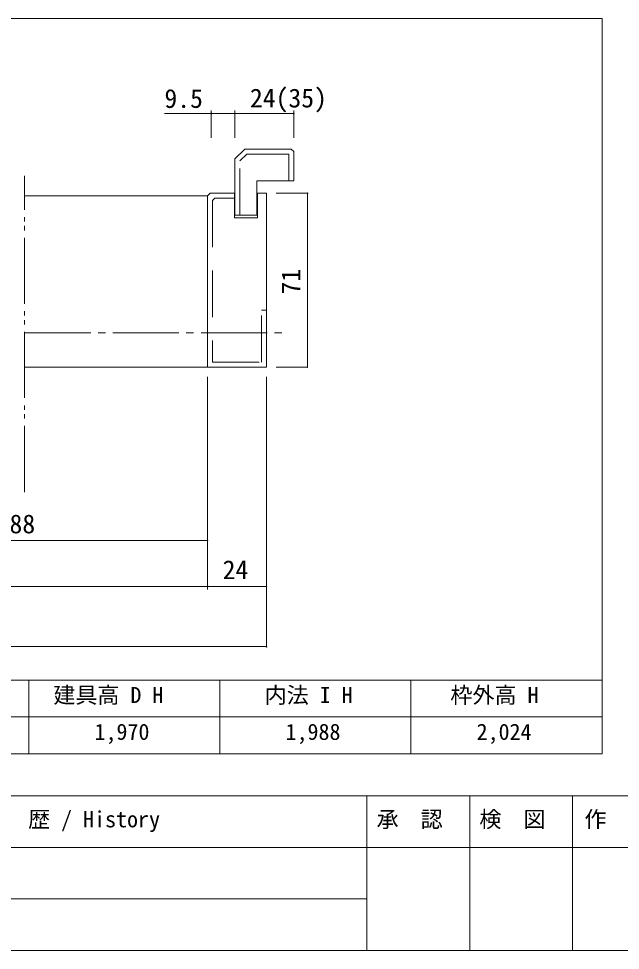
# Model space of a CAD drawing. Units: millimetres on the paper, enlarged 10 times, with parts at other scales. Extents: x -1985 to 2015, y -1370 to 1400.
# Drawn here: x -399 to 420, y -1370 to -102 of the extents above; entities that cross this region are included whole.
import ezdxf
from ezdxf.enums import TextEntityAlignment as Align

# ---------------------------------------------------------------- set-up
doc = ezdxf.new("R2010")
doc.units = ezdxf.units.MM
doc.header["$LTSCALE"] = 10
for name, pattern in [('CHAIN2', [12, 9, -1, 1, -1]), ('DOUBLE_CHAIN2', [12.8, 9, -1, 0.6, -0.6, 0.6, -1]), ('USER2', [9.525, 6.35, -3.175])]:
    doc.linetypes.add(name, pattern=pattern)
doc.layers.add('1-1_0', color=7, linetype='Continuous', lineweight=20)
doc.layers.add('2-0_18', color=7, linetype='Continuous', lineweight=20)
doc.styles.add('ＭＳ ゴシック', font='')
doc.styles.get('ＭＳ ゴシック').set_extended_font_data('MS Gothic')

msp = doc.modelspace()

# ---------------------------------------------------------------- linework, layer by layer
at = {"layer": '1-1_0'}
for p, q in [((395, -102.5), (-1935, -102.5)), ((395, -102.5), (-1935, -102.5)), ((395, -1002.5), (395, -102.5)), ((395, -1002.5), (-1935, -1002.5)), ((-385, -1002.5), (-385, -1102.5)), ((-125, -1002.5), (-125, -1102.5)), ((135, -1002.5), (135, -1102.5)), ((395, -1002.5), (395, -1102.5)), ((395, -1052.5), (-1935, -1052.5)), ((395, -1102.5), (-1935, -1102.5)), ((2015, -1160), (-1985, -1160)), ((75, -1160), (75, -1370)), ((215, -1160), (215, -1370)), ((355, -1160), (355, -1370)), ((2015, -1230), (-1175, -1230)), ((75, -1300), (-1175, -1300)), ((-1985, -1370), (2015, -1370))]:
    msp.add_line(p, q, dxfattribs=at)
msp.add_lwpolyline([(395, -1002.5), (-1935, -1002.5), (-1935, -1102.5)], dxfattribs=at)
at = {"layer": '2-0_18', "color": 4, "lineweight": 9}
for p, q in [((-136.72, -264.72), (-136.72, -227.48)), ((-104.55, -264.72), (-104.55, -227.48)), ((-104.55, -264.72), (-104.55, -227.48)), ((-24.55, -264.72), (-24.55, -227.48)), ((-104.55, -231.64), (-200.48, -231.64)), ((-24.55, -231.64), (-104.55, -231.64)), ((-48.38, -339.99), (-5.67, -339.99)), ((-5.67, -339.47), (-5.67, -340.51)), ((-5.67, -577.18), (-5.67, -576.14)), ((-141.72, -589.99), (-141.72, -878.95)), ((-141.72, -589.99), (-141.72, -816.6)), ((-141.72, -589.99), (-141.72, -874.79)), ((-61.72, -589.99), (-61.72, -878.95)), ((-61.72, -589.99), (-61.72, -956.8)), ((-141.2, -812.43), (-142.24, -812.43)), ((-1394.96, -874.79), (-141.72, -874.79)), ((-142.24, -874.79), (-141.2, -874.79)), ((-141.2, -874.79), (-142.24, -874.79)), ((-61.72, -874.79), (-141.72, -874.79)), ((-61.2, -874.79), (-62.24, -874.79)), ((-61.2, -956.8), (-62.24, -956.8))]:
    msp.add_line(p, q, dxfattribs=at)
at = {"layer": '2-0_18'}
for p, q in [((-91.22, -279.99), (-104.55, -293.33)), ((-91.22, -279.99), (-27.88, -279.99)), ((-27.88, -279.99), (-24.55, -283.33)), ((-27.88, -279.99), (-24.55, -283.33)), ((-104.55, -293.33), (-104.55, -369.99)), ((-74.55, -323.33), (-74.55, -369.99)), ((-390.7, -343.33), (-141.72, -343.33)), ((-74.55, -369.99), (-104.55, -369.99)), ((-390.7, -576.66), (-141.72, -576.66))]:
    msp.add_line(p, q, dxfattribs=at)
at = {"layer": '2-0_18', "linetype": 'DOUBLE_CHAIN2'}
msp.add_line((-390.7, -746.57), (-390.7, -316.46), dxfattribs=at)
at = {"layer": '2-0_18', "linetype": 'USER2'}
for p, q in [((-131.72, -346.66), (-135.05, -349.99)), ((-105.05, -346.66), (-131.72, -346.66))]:
    msp.add_line(p, q, dxfattribs=at)
at = {"layer": '2-0_18', "color": 4, "linetype": 'CHAIN2', "lineweight": 9}
msp.add_line((-390.7, -530), (-37.8, -530), dxfattribs=at)
at = {"layer": '2-0_18', "linetype": 'USER2'}
for points in [[(-97.88, -369.99), (-97.88, -296.09), (-88.46, -286.66), (-31.22, -286.66), (-31.22, -323.33)], [(-135.05, -349.99), (-135.05, -569.99), (-68.38, -569.99), (-68.38, -499.06), (-61.72, -499.06)]]:
    msp.add_lwpolyline(points, dxfattribs=at)
at = {"layer": '2-0_18'}
msp.add_lwpolyline([(-24.55, -283.33), (-24.55, -323.33), (-74.55, -323.33)], dxfattribs=at)
msp.add_lwpolyline([(-61.72, -576.66), (-61.72, -339.99), (-74.05, -339.99), (-74.05, -373.33), (-105.05, -373.33), (-105.05, -339.99), (-138.38, -339.99), (-141.72, -343.33), (-141.72, -576.66)], close=True, dxfattribs=at)
at = {"layer": '2-0_18', "color": 4, "lineweight": 9}
for points in [[(-48.38, -576.66), (-5.67, -576.66), (-5.67, -339.99)], [(-655.32, -788.3), (-655.32, -812.43), (-141.72, -812.43)], [(-1474.96, -806.14), (-1474.96, -956.8), (-61.72, -956.8)]]:
    msp.add_lwpolyline(points, dxfattribs=at)
for centre, start, end in [((-136.72, -231.64), 0, 180), ((-136.72, -231.64), 0, 180), ((-136.72, -231.64), 180, 0), ((-136.72, -231.64), 180, 0), ((-104.55, -231.64), 0, 180), ((-104.55, -231.64), 0, 180), ((-104.55, -231.64), 0, 180), ((-104.55, -231.64), 0, 180), ((-104.55, -231.64), 180, 0), ((-104.55, -231.64), 180, 0), ((-104.55, -231.64), 180, 0), ((-104.55, -231.64), 180, 0), ((-24.55, -231.64), 0, 180), ((-24.55, -231.64), 0, 180), ((-24.55, -231.64), 180, 0), ((-24.55, -231.64), 180, 0), ((-5.67, -339.99), 270, 90), ((-5.67, -576.66), 90, 270), ((-141.72, -812.43), 180, 0), ((-141.72, -874.79), 0, 180), ((-141.72, -874.79), 180, 0), ((-61.72, -874.79), 180, 0), ((-61.72, -956.8), 180, 0)]:
    msp.add_arc(centre, 0.521, start, end, dxfattribs=at)

# ---------------------------------------------------------------- texts
at = {"layer": '1-1_0', "style": 'ＭＳ ゴシック'}
for s, p in [('建具高 D H', (-351.7, -1040.24)), ('内法 I H', (-64.13, -1040.24)), ('枠外高 H', (188.69, -1040.24)), ('1,970', (-295.67, -1090.25)), ('1,988', (-35.67, -1090.25)), ('2,024', (224.33, -1090.25)), ('改\u3000定\u3000履\u3000歴 / History', (-566.02, -1209.21)), ('承\u3000認', (88.24, -1209.21)), ('検\u3000図', (228.1, -1209.21)), ('作\u3000成', (371.17, -1209.21))]:
    msp.add_text(s, height=21.99, dxfattribs=at).set_placement(p, align=Align.BOTTOM_LEFT)
at = {"layer": '2-0_18', "style": 'ＭＳ ゴシック'}
for s, p in [('9.5', (-200.48, -231.64)), ('24(35)', (-84.11, -231.02)), ('688', (-428.74, -810.35)), ('24', (-121.27, -872.7))]:
    msp.add_text(s, height=25.66, dxfattribs=at).set_placement(p, align=Align.BOTTOM_LEFT)
msp.add_text('71', height=25.66, rotation=90, dxfattribs=at).set_placement((-7.75, -477.88), align=Align.BOTTOM_LEFT)

doc.saveas('drawing.dxf')
